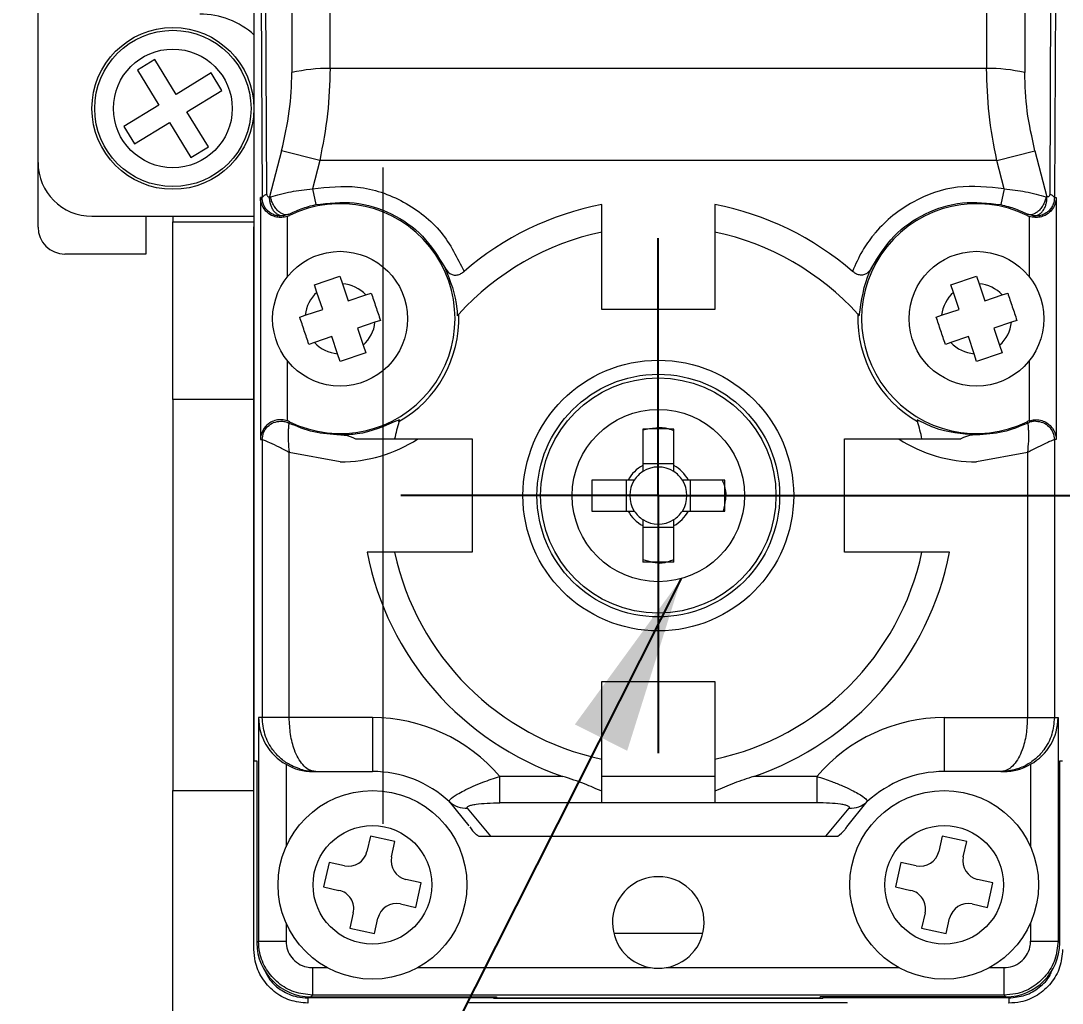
# Model space of a CAD drawing. Header units: inches. Extents: x 0.2 to 16.3, y 0.2 to 11.5.
# Drawn here: x 1.169 to 1.929, y 2.928 to 3.645 of the extents above; entities that cross this region are included whole.
import ezdxf

# ---------------------------------------------------------------- set-up
doc = ezdxf.new("R2010")
doc.units = ezdxf.units.IN
doc.header["$MEASUREMENT"] = 0
doc.linetypes.add('CENTERX2', pattern=[0.7999999999999999, 0.5, -0.1, 0.1, -0.1])
doc.layers.add('CENTER_LINE', color=7, linetype='CENTERX2')
doc.styles.add('SLDTEXTSTYLE0', font='TXT', dxfattribs={"width": 0.7})
doc.dimstyles.new('SLDDIMSTYLE2', dxfattribs={"dimtxt": 0.157480315, "dimasz": 0.13, "dimexe": 0, "dimexo": 0.0625, "dimgap": 0.0393700787, "dimtad": 1, "dimdec": 3, "dimrnd": 1e-09, "dimdsep": 46, "dimtxsty": 'SLDTEXTSTYLE0', "dimsah": 1, "dimcen": 0.09, "dimadec": 0, "dimazin": 2, "dimtfac": 1, "dimtdec": 3, "dimtmove": 0, "dimatfit": 0, "dimfxl": 1, "dimfrac": 2, "dimtolj": 1, "dimtzin": 12, "dimarcsym": 0})
doc.dimstyles.new('SLDDIMSTYLE7', dxfattribs={"dimtxt": 0.18, "dimasz": 0.13, "dimexe": 0, "dimexo": 0.0625, "dimgap": 0, "dimtad": 0, "dimtih": 1, "dimtoh": 1, "dimdec": 0, "dimrnd": 1e-09, "dimzin": 0, "dimdsep": 46, "dimtxsty": 'Standard', "dimsah": 1, "dimcen": 0.09, "dimadec": 0, "dimazin": 0, "dimtfac": 0.13, "dimtdec": 0, "dimtofl": 0, "dimtmove": 0, "dimatfit": 3, "dimfxl": 1, "dimfrac": 2, "dimtolj": 1, "dimtzin": 0, "dimarcsym": 0})

# ---------------------------------------------------------------- blocks, each defined once
blk = doc.blocks.new('_D_31')
at = {"layer": 'CENTER_LINE'}
for p, q in [((2.3380111966, 3.2982897079), (2.3380111966, 3.5482897079)), ((1.6739987905, 3.2982897079), (2.3773812754, 3.2982897079)), ((2.3380111966, 2.6872660859), (2.3380111966, 3.2982897079)), ((1.9673058771, 2.6872660859), (2.3773812754, 2.6872660859)), ((2.3380111966, 2.6872660859), (2.3380111966, 2.4372660859))]:
    blk.add_line(p, q, dxfattribs=at)
for points in [[(2.3380111966, 3.2982897079), (2.3580111966, 3.4282897079), (2.3180111966, 3.4282897079)], [(2.3380111966, 2.6872660859), (2.3180111966, 2.5572660859), (2.3580111966, 2.5572660859)]]:
    blk.add_solid(points, dxfattribs=at)
at = {"layer": 'CENTER_LINE', "insert": (2.1350084076, 2.7513080814), "char_height": 0.157480315, "attachment_point": 1, "rotation": 89.9999999999996, "style": 'SLDTEXTSTYLE0'}
blk.add_mtext('0.611', dxfattribs=at)
blk = doc.blocks.new('SW_CENTERMARKSYMBOL_10')
at = {"layer": 'CENTER_LINE', "color": 0}
for p, q in [((0, 0.0984251969), (0, 0.187992126)), ((0, 0), (0, 0.0984251969)), ((-0.0984251969, 0), (-0.187992126, 0)), ((0, 0), (-0.0984251969, 0)), ((0, 0), (0, -0.0984251969)), ((0, 0), (0.0984251969, 0)), ((0.0984251969, 0), (0.187992126, 0)), ((0, -0.0984251969), (0, -0.187992126))]:
    blk.add_line(p, q, dxfattribs=at)

msp = doc.modelspace()

# ---------------------------------------------------------------- linework, layer by layer
at = {"color": 7, "linetype": 'Continuous', "lineweight": 18}
for p, q in [((1.3396967249, 3.1046783776), (1.3396967249, 3.8408168737)), ((1.3671784469, 3.8402265984), (1.3671919709, 3.6071766636)), ((1.3950308205, 3.6101611652), (1.3950311285, 3.8442363174)), ((1.8742260678, 3.84422449), (1.874226603, 3.6101611652)), ((1.9020782617, 3.8402268238), (1.9020654527, 3.6071766635)), ((1.3439713517, 3.8330248343), (1.3454823878, 3.51589864)), ((1.3489399565, 3.5180601945), (1.3474461152, 3.8351370972)), ((1.9218112359, 3.83513709), (1.9203174671, 3.5180601982)), ((1.9252860656, 3.8330248343), (1.9237750341, 3.5158986609)), ((1.1818728063, 3.5416042753), (1.1818728063, 3.6695570312)), ((1.2671398503, 3.6167751351), (1.2543824848, 3.6089604008)), ((1.2827693188, 3.5912604039), (1.2671398503, 3.6167751351)), ((1.2543824848, 3.6089604008), (1.2700119532, 3.5834456697)), ((1.30828405, 3.6068898724), (1.2827693188, 3.5912604039)), ((1.3160987842, 3.5941325068), (1.30828405, 3.6068898724)), ((1.874226603, 3.6101611652), (1.3950308205, 3.6101611652)), ((1.290584053, 3.5785030383), (1.3160987842, 3.5941325068)), ((1.2700119532, 3.5834456697), (1.2444972221, 3.5678162012)), ((1.3062135215, 3.5529883072), (1.290584053, 3.5785030383)), ((1.2444972221, 3.5678162012), (1.2523119563, 3.5550588356)), ((1.2523119563, 3.5550588356), (1.2778266874, 3.5706883041)), ((1.2778266874, 3.5706883041), (1.2934561559, 3.5451735729)), ((1.2934561559, 3.5451735729), (1.3062135215, 3.5529883072)), ((1.3596795547, 3.5501141969), (1.3509479855, 3.5163780042)), ((1.3875184043, 3.5429089724), (1.3596795547, 3.5501141969)), ((1.8817390193, 3.5429089724), (1.909577869, 3.5501141969)), ((1.909577869, 3.5501141969), (1.9183094381, 3.5163780042)), ((1.3875184043, 3.5429089724), (1.382175437, 3.5222653321)), ((1.8817390193, 3.5429089724), (1.3875184043, 3.5429089724)), ((1.8870819866, 3.5222653321), (1.8817390193, 3.5429089724)), ((1.1818728063, 3.4943601808), (1.1818728063, 3.5416042753)), ((1.382175437, 3.5222653321), (1.3846341634, 3.5107149012)), ((1.8870819866, 3.5222653321), (1.8846232602, 3.5107149012)), ((1.3454823878, 3.51589864), (1.3441695688, 3.5158986381)), ((1.3441695688, 3.5158986381), (1.3441695689, 3.3391274146)), ((1.3509479855, 3.5163780042), (1.3516098959, 3.5164924617)), ((1.9183094381, 3.5163780042), (1.9176475266, 3.516492462)), ((1.9237750341, 3.5158986609), (1.9250878549, 3.5158986538)), ((1.9250878549, 3.5158986538), (1.9250878548, 3.3391274129)), ((1.5932901291, 3.4907506107), (1.5932901291, 3.510842561)), ((1.6759672945, 3.510842561), (1.6759672945, 3.4907506107)), ((1.221242885, 3.5022341965), (1.3396967249, 3.5022341965)), ((1.2606129638, 3.5022341965), (1.2606129638, 3.4746751414)), ((1.2802980031, 3.5022341965), (1.2802980031, 3.4982897079)), ((1.2802980031, 3.3683684481), (1.2802980031, 3.4982897079)), ((1.2802980031, 3.4982897079), (1.3393531212, 3.4982897079)), ((1.3393531212, 3.4982897079), (1.3393531212, 3.4746676607)), ((1.3393531212, 3.4982897079), (1.3396967249, 3.4982897079)), ((1.3649798293, 3.5037722472), (1.3611134812, 3.5025473422)), ((1.3654317939, 3.5028498389), (1.3649798313, 3.5037722478)), ((1.904277589, 3.5037722499), (1.9038256297, 3.5028498389)), ((1.9081439424, 3.5025473422), (1.904277589, 3.5037722499)), ((1.3393531212, 3.3389303461), (1.3393531212, 3.4944421571)), ((1.3393531212, 3.4944421571), (1.3396967249, 3.4944421571)), ((1.5932901291, 3.4341164796), (1.5932901291, 3.4907506107)), ((1.6759672945, 3.4907506107), (1.6759672945, 3.4341164796)), ((1.2606129638, 3.4746751414), (1.2015578456, 3.4746751414)), ((1.3836251457, 3.4522894009), (1.4022886668, 3.4585482949)), ((1.4022886668, 3.4585482949), (1.404166335, 3.4529492386)), ((1.8481920748, 3.4522894009), (1.866855596, 3.4585482949)), ((1.866855596, 3.4585482949), (1.8687332642, 3.4529492386)), ((1.3855028139, 3.4466903446), (1.3836251457, 3.4522894009)), ((1.404166335, 3.4529492386), (1.4083347584, 3.4405193335)), ((1.850069743, 3.4466903446), (1.8481920748, 3.4522894009)), ((1.8687332642, 3.4529492386), (1.8729016875, 3.4405193335)), ((1.3896712373, 3.4342604395), (1.3855028139, 3.4466903446)), ((1.4083347584, 3.4405193335), (1.4211241444, 3.4448083104)), ((1.4211241444, 3.4448083104), (1.4250964122, 3.4461404279)), ((1.8542381664, 3.4342604395), (1.850069743, 3.4466903446)), ((1.8729016875, 3.4405193335), (1.8856910735, 3.4448083104)), ((1.8856910735, 3.4448083104), (1.8896633413, 3.4461404279)), ((1.3729095835, 3.4286393451), (1.3768818513, 3.4299714626)), ((1.3768818513, 3.4299714626), (1.3896712373, 3.4342604395)), ((1.4879331304, 3.4295546458), (1.4889310665, 3.4306614333)), ((1.6759672945, 3.4341164796), (1.5932901291, 3.4341164796)), ((1.780326357, 3.4306614333), (1.7813242931, 3.4295546458)), ((1.8374765126, 3.4286393451), (1.8414487804, 3.4299714626)), ((1.8414487804, 3.4299714626), (1.8542381664, 3.4342604395)), ((1.4278086432, 3.4248756698), (1.4150192572, 3.4205866929)), ((1.4150192572, 3.4205866929), (1.4191876806, 3.4081567878)), ((1.4317809109, 3.4262077873), (1.4278086432, 3.4248756698)), ((1.8923755723, 3.4248756698), (1.8795861863, 3.4205866929)), ((1.8795861863, 3.4205866929), (1.8837546097, 3.4081567878)), ((1.8963478401, 3.4262077873), (1.8923755723, 3.4248756698)), ((1.396355736, 3.4143277989), (1.38356635, 3.410038822)), ((1.4005241594, 3.4018978938), (1.396355736, 3.4143277989)), ((1.8609226652, 3.4143277989), (1.8481332792, 3.410038822)), ((1.8650910886, 3.4018978938), (1.8609226652, 3.4143277989)), ((1.38356635, 3.410038822), (1.3795940823, 3.4087067045)), ((1.4191876806, 3.4081567878), (1.4210653487, 3.4025577315)), ((1.8481332792, 3.410038822), (1.8441610114, 3.4087067045)), ((1.8837546097, 3.4081567878), (1.8856322779, 3.4025577315)), ((1.4024018276, 3.3962988375), (1.4005241594, 3.4018978938)), ((1.4210653487, 3.4025577315), (1.4024018276, 3.3962988375)), ((1.8669687567, 3.3962988375), (1.8650910886, 3.4018978938)), ((1.8856322779, 3.4025577315), (1.8669687567, 3.3962988375)), ((1.3393531212, 3.3683684481), (1.2802980031, 3.3683684481)), ((1.2802980031, 3.3683684481), (1.2802980031, 3.0829353772)), ((1.3649755985, 3.3512451567), (1.3654317939, 3.3521762077)), ((1.4453279949, 3.3522833749), (1.4457421748, 3.3537149156)), ((1.8235152487, 3.353714916), (1.8239294287, 3.3522833749)), ((1.9038256297, 3.3521762077), (1.904281825, 3.3512451567)), ((1.6346287118, 3.3469453715), (1.6233688693, 3.3468215518)), ((1.6233688693, 3.3468215518), (1.6233688693, 3.3202528518)), ((1.6458885543, 3.3468215518), (1.6346287118, 3.3469453715)), ((1.6458885543, 3.3202528518), (1.6458885543, 3.3468215518)), ((1.3393531212, 3.1263319209), (1.3393531212, 3.3389303461)), ((1.3441695689, 3.3391274146), (1.3455440257, 3.3391274152)), ((1.3455440257, 3.3391274152), (1.3455439835, 3.1361744406)), ((1.4029532729, 3.3425840898), (1.4023452472, 3.3425819727)), ((1.4137159677, 3.3396282913), (1.4421678091, 3.3396282906)), ((1.4421678091, 3.3396282906), (1.4988019401, 3.3396282906)), ((1.4988019401, 3.3396282906), (1.4988019401, 3.2569511253)), ((1.7704554834, 3.3396282906), (1.8270896145, 3.3396282906)), ((1.7704554834, 3.2569511253), (1.7704554834, 3.3396282906)), ((1.8270896145, 3.3396282906), (1.855541454, 3.3396282906)), ((1.8669121764, 3.3425819483), (1.8663005821, 3.3425840538)), ((1.9237133977, 3.3391274144), (1.9237134401, 3.1361744406)), ((1.9250878548, 3.3391274129), (1.9237133977, 3.3391274144)), ((1.3652260247, 3.1361744406), (1.3652280443, 3.329706041)), ((1.4023452472, 3.3228999623), (1.3652280443, 3.329706041)), ((1.9040146705, 3.3297004604), (1.8669121764, 3.3228999623)), ((1.9040146705, 3.3297004604), (1.9040313989, 3.1361744432)), ((1.6233688693, 3.321597355), (1.6458885543, 3.321597355)), ((1.6126655679, 3.3095495505), (1.586096868, 3.3095495505)), ((1.586096868, 3.3095495505), (1.586096868, 3.2870298654)), ((1.6113210647, 3.2870298654), (1.6113210647, 3.3095495505)), ((1.6831605556, 3.3095495505), (1.6565918557, 3.3095495505)), ((1.6579363588, 3.3095495505), (1.6579363588, 3.2870298654)), ((1.6831605556, 3.2870298654), (1.6831605556, 3.3095495505)), ((1.586096868, 3.2870298654), (1.6126655679, 3.2870298654)), ((1.6565918557, 3.2870298654), (1.6831605556, 3.2870298654)), ((1.6233688693, 3.2763265641), (1.6233688693, 3.2497578641)), ((1.6458885543, 3.2497578641), (1.6458885543, 3.2763265641)), ((1.6458885543, 3.2749820609), (1.6233688693, 3.2749820609)), ((1.442167809, 3.2569511253), (1.4220758587, 3.2569511253)), ((1.4988019401, 3.2569511253), (1.442167809, 3.2569511253)), ((1.8270896145, 3.2569511253), (1.7704554834, 3.2569511253)), ((1.8471815649, 3.2569511253), (1.8270896145, 3.2569511253)), ((1.6346287118, 3.2496340444), (1.6233688693, 3.2497578641)), ((1.6458885543, 3.2497578641), (1.6346287118, 3.2496340444)), ((1.5932901291, 3.1058288052), (1.5932901291, 3.1624629363)), ((1.5932901291, 3.1624629363), (1.6759672945, 3.1624629363)), ((1.6759672945, 3.1624629363), (1.6759672945, 3.1058288052)), ((1.3455439835, 3.1361744406), (1.3428579307, 3.1361744406)), ((1.3428579307, 3.1361744406), (1.3428579307, 2.9729444984)), ((1.4259672943, 3.1361744403), (1.3652260247, 3.1361744406)), ((1.4259672943, 3.1361744403), (1.4259672943, 3.0968043618)), ((1.8432901292, 3.1361744419), (1.9040313989, 3.1361744405)), ((1.8432901292, 3.1361744419), (1.8432901293, 3.0968043618)), ((1.9040313989, 3.1361744432), (1.9237134401, 3.1361744432)), ((1.9237134401, 3.1361744406), (1.9263994929, 3.1361744406)), ((1.9263994929, 3.1361744406), (1.9263994929, 2.972944493)), ((1.3393531212, 3.1263319209), (1.3394974273, 3.1263319209)), ((1.3394974273, 2.9668801479), (1.3394974273, 3.1263319209)), ((1.3396967249, 3.1046783776), (1.3416209053, 3.1046783776)), ((1.3416209053, 3.1046783776), (1.3416209053, 2.971707478)), ((1.3628865214, 3.1020806834), (1.3628865214, 3.0417451493)), ((1.5932901291, 3.0824357816), (1.5932901291, 3.1058288052)), ((1.6759672945, 3.1058288052), (1.6759672945, 3.0824357816)), ((1.9063709022, 3.1020806834), (1.9063709022, 3.0417451493)), ((1.9276365183, 3.1046783776), (1.9296981402, 3.1046783776)), ((1.9276365183, 2.9717074831), (1.9276365183, 3.1046783776)), ((1.3825775579, 3.0968043618), (1.3845704598, 3.0968043618)), ((1.3845704598, 3.0968043618), (1.4259672943, 3.0968043618)), ((1.8846869645, 3.0968043618), (1.8432901292, 3.0968043618)), ((1.8846869645, 3.0968043618), (1.8866798657, 3.0968043618)), ((1.5649920674, 3.0932571946), (1.5188864688, 3.0932571946)), ((1.5188864701, 3.0739544253), (1.5188864688, 3.0932571946)), ((1.6759672945, 3.0932571946), (1.5932901291, 3.0932571946)), ((1.7503709539, 3.0932571947), (1.7042653564, 3.0932571947)), ((1.750370954, 3.0932571947), (1.7503709538, 3.0739544254)), ((1.2802980031, 2.7266361646), (1.2802980031, 3.0829353772)), ((1.2802980031, 3.0829353772), (1.3394974273, 3.0829353772)), ((1.5932901291, 3.0739544254), (1.5932901291, 3.0824357816)), ((1.6759672945, 3.0824357816), (1.6759672945, 3.0739544254)), ((1.4820657855, 3.0748599963), (1.4963482223, 3.0572337787)), ((1.5932901291, 3.0739544254), (1.5188864701, 3.0739544254)), ((1.6759672945, 3.0739544254), (1.5932901291, 3.0739544254)), ((1.7503709539, 3.0739544254), (1.6759672945, 3.0739544254)), ((1.772247058, 3.0564166244), (1.787191637, 3.0748599954)), ((1.5124660742, 3.0495602826), (1.4954225691, 3.0700174175)), ((1.7567891505, 3.0495602893), (1.7738348545, 3.0700174175)), ((1.4244658855, 3.0496587438), (1.421977029, 3.0384487707)), ((1.4424018424, 3.0456765734), (1.4244658855, 3.0496587438)), ((1.5124660742, 3.0495602674), (1.7567891505, 3.0495602674)), ((1.8417887201, 3.0496587438), (1.8392998636, 3.0384487707)), ((1.859724677, 3.0456765734), (1.8417887201, 3.0496587438)), ((1.4399129859, 3.0344666004), (1.4424018424, 3.0456765734)), ((1.8572358205, 3.0344666004), (1.859724677, 3.0456765734)), ((1.3943284605, 3.0304722873), (1.3903462901, 3.0125363305)), ((1.4055384335, 3.0279834309), (1.3943284605, 3.0304722873)), ((1.8116512951, 3.0304722873), (1.8076691247, 3.0125363305)), ((1.8228612682, 3.0279834309), (1.8116512951, 3.0304722873)), ((1.4615882988, 3.0155391484), (1.4503783258, 3.0180280049)), ((1.8789111335, 3.0155391484), (1.8677011604, 3.0180280049)), ((1.3903462901, 3.0125363305), (1.4015562632, 3.010047474)), ((1.4576061284, 2.9976031915), (1.4615882988, 3.0155391484)), ((1.8076691247, 3.0125363305), (1.8188790978, 3.010047474)), ((1.8749289631, 2.9976031915), (1.8789111335, 3.0155391484)), ((1.4463961554, 3.000092048), (1.4576061284, 2.9976031915)), ((1.86371899, 3.000092048), (1.8749289631, 2.9976031915)), ((1.412021603, 2.9936088785), (1.4095327465, 2.9823989054)), ((1.4274687034, 2.9784167351), (1.4299575599, 2.9896267081)), ((1.8293444377, 2.9936088785), (1.8268555812, 2.9823989054)), ((1.8447915381, 2.9784167351), (1.8472803946, 2.9896267081)), ((1.3628865214, 2.9863303296), (1.3628865213, 2.9729444983)), ((1.4095327465, 2.9823989054), (1.4274687034, 2.9784167351)), ((1.8268555812, 2.9823989054), (1.8447915381, 2.9784167351)), ((1.9063709022, 2.9863303296), (1.9063709023, 2.9729444941)), ((1.3428579307, 2.9729444984), (1.3416209053, 2.971707478)), ((1.3428579307, 2.9729444984), (1.3628865213, 2.9729444983)), ((1.6671319476, 2.9786046686), (1.6021254759, 2.9786046686)), ((1.9063709023, 2.9729444941), (1.9263994929, 2.972944493)), ((1.9263994929, 2.972944493), (1.9276365183, 2.9717074831)), ((1.3822219991, 2.9536090166), (1.3928726733, 2.9536090166)), ((1.3822219991, 2.9536090166), (1.3822220003, 2.9335804261)), ((1.4590619156, 2.9536090166), (1.6288344614, 2.9536090167)), ((1.6404229625, 2.9536090167), (1.8101955077, 2.9536090167)), ((1.8763847505, 2.9536090167), (1.8870354142, 2.9536090167)), ((1.8870354116, 2.933580426), (1.8870354142, 2.9536090167)), ((1.5145499716, 2.9315054908), (1.3787205597, 2.9315054908)), ((1.3822220003, 2.9335804261), (1.3809849877, 2.9323434006)), ((1.3809849877, 2.9323434006), (1.5165184756, 2.9323434006)), ((1.8870354116, 2.933580426), (1.3822220003, 2.9335804261)), ((1.4968334362, 2.9281383495), (1.7724239874, 2.9281383495)), ((1.4968334362, 2.9276573293), (1.4968334362, 2.9281383495)), ((1.5145499716, 2.9323434006), (1.5145499716, 2.9315054908)), ((1.5145499716, 2.9310244706), (1.5145499716, 2.9315054908)), ((1.7547074519, 2.9310244706), (1.5145499716, 2.9310244706)), ((1.5165184756, 2.9323434006), (1.5165184756, 2.9314500311)), ((1.5165184756, 2.9314500311), (1.752738948, 2.9314500311)), ((1.888272437, 2.9323434006), (1.752738948, 2.9323434006)), ((1.752738948, 2.9314500311), (1.752738948, 2.9323434006)), ((1.7547074519, 2.9323434006), (1.7547074519, 2.9315054908)), ((1.8905368638, 2.9315054908), (1.7547074519, 2.9315054908)), ((1.7547074519, 2.9310244706), (1.7547074519, 2.9315054908)), ((1.7724239874, 2.9276573293), (1.7724239874, 2.9281383495)), ((1.8870354116, 2.933580426), (1.888272437, 2.9323434006))]:
    msp.add_line(p, q, dxfattribs=at)
at = {"color": 8, "linetype": 'Continuous', "lineweight": 18}
for p, q in [((1.3611134812, 3.5025473422), (1.358192909, 3.5024069436)), ((1.3638516102, 3.5021880429), (1.3638516102, 3.4580849385)), ((1.9054058134, 3.5021880429), (1.9054058134, 3.4580849385)), ((1.9117341863, 3.5025639384), (1.9081439424, 3.5025473422)), ((1.3638516102, 3.3967621939), (1.3638516102, 3.3528380036)), ((1.9054058134, 3.3967621939), (1.9054058134, 3.3528380036))]:
    msp.add_line(p, q, dxfattribs=at)
at = {"color": 7, "linetype": 'Continuous', "lineweight": 18}
for centre, radius in [((1.2802980031, 3.580974354), 0.0590551181105464), ((1.2802980031, 3.580974354), 0.0570556077266687), ((1.2802980031, 3.580974354), 0.0433285154301351), ((1.4023452472, 3.4274235662), 0.049212598425197), ((1.8669121764, 3.4274235662), 0.049212598425197), ((1.6346287118, 3.2982897079), 0.0988188976377948), ((1.6346287118, 3.2982897079), 0.0885826771654137), ((1.6346287118, 3.2982897079), 0.0858891636663273), ((1.6346287118, 3.2982897079), 0.0628995608113432), ((1.4259672945, 3.0140377394), 0.0688976377952756), ((1.8432901291, 3.0140377394), 0.0688976377952757), ((1.4259672945, 3.0140377394), 0.0433070866141737), ((1.8432901291, 3.0140377394), 0.0433070866141735)]:
    msp.add_circle(centre, radius, dxfattribs=at)
for centre, radius, start, end in [((1.2999830425, 3.5908168737), 0.0590551181102361, 47.7408490939, 90), ((1.3934435666, 3.4936368298), 0.1165351454948319, 89.2195851208, 103.0186160784), ((1.8758138569, 3.4936368296), 0.1165351456144814, 76.9813838681, 90.7804148654), ((1.221242885, 3.5416042753), 0.0393700787401579, 180, 270), ((1.3491494554, 3.5138789781), 0.0041864566623552, 92.8683971297, 151.1559323189), ((1.9201079323, 3.513878908), 0.0041865370257107, 28.8450943057, 87.1311666604), ((1.4023452472, 3.4275130233), 0.0838942120851759, 243.8961188627, 116.1038811373), ((1.6346287118, 3.2982897079), 0.2165354330704472, 101.0058424508, 130.8906139244), ((1.6346287118, 3.2982897079), 0.2165354330682112, 49.1093860756, 78.9941575492), ((1.8669121764, 3.4275130233), 0.0838942120852219, 63.8961188627, 296.1038811373), ((1.3590381606, 3.5158986308), 0.0145309847652447, 289.3449172325, 296.1038811373), ((1.910219263, 3.5158986308), 0.0145309847652778, 243.8961188627, 250.6550827676), ((1.2015578456, 3.4943601808), 0.0196850393700787, 180, 270), ((1.6346287118, 3.2982897079), 0.1968503937007875, 102.1223522448, 137.7436868379), ((1.6346287118, 3.2982897079), 0.1968503937007873, 42.2563131621, 77.8776477552), ((1.4023452472, 3.4274235662), 0.0255905511811029, 42.792270236, 85.9192394492), ((1.8669121764, 3.4274235662), 0.0255905511811029, 42.792270236, 85.9192394492), ((1.4023452472, 3.4274235662), 0.0255905511811036, 131.1589693453, 174.2859385585), ((1.8669121764, 3.4274235662), 0.0255905511811036, 131.1589693453, 174.2859385585), ((1.4023452472, 3.4275130233), 0.0866430412077713, 299.7416528935, 2.0824560713), ((1.8669121764, 3.4275130233), 0.086643041207812, 177.9175439287, 240.2583471065), ((1.4023452472, 3.4274235662), 0.0255905511811035, 311.1589693453, 354.2859385585), ((1.8669121764, 3.4274235662), 0.0255905511811037, 311.1589693453, 354.2859385585), ((1.4023452472, 3.4274235662), 0.0255905511811026, 222.792270236, 265.9192394492), ((1.8669121764, 3.4274235662), 0.0255905511811026, 222.792270236, 265.9192394492), ((1.3590381606, 3.3391274157), 0.0145309847652471, 63.8961188627, 70.6550827675), ((1.6346287118, 3.2982897079), 0.1968503937007876, 164.0804221269, 167.877647754), ((1.6346287118, 3.2982897079), 0.1968503937007874, 12.1223522448, 15.9195778731), ((1.910219263, 3.3391274157), 0.0145309847652332, 109.3449172325, 116.1038811374), ((1.4023452472, 3.4275130233), 0.1046130609593714, 270, 302.8500257609), ((1.8669121764, 3.4275130233), 0.1046130609596609, 237.1499742387, 270), ((1.6346287118, 3.2982897079), 0.0246812427222197, 117.1428481508, 152.8571518464), ((1.6346287118, 3.2982897079), 0.0208623593322529, 122.6646124985, 147.3353875015), ((1.6346287118, 3.2982897079), 0.0208623593322529, 57.3353875015, 122.6646124985), ((1.6346287118, 3.2982897079), 0.0246812427222024, 27.1428481536, 62.8571518492), ((1.6346287118, 3.2982897079), 0.0208623593322126, 32.6646124985, 57.3353875015), ((1.6346287118, 3.2982897079), 0.0208623593322527, 147.3353875015, 212.6646124985), ((1.6346287118, 3.2982897079), 0.0208623593322494, 327.3353875015, 32.6646124985), ((1.6346287118, 3.2982897079), 0.0246812427222151, 207.1428481537, 242.8571518492), ((1.6346287118, 3.2982897079), 0.0208623593322525, 212.6646124985, 237.3353875015), ((1.6346287118, 3.2982897079), 0.0246812427222297, 297.1428481508, 332.8571518463), ((1.6346287118, 3.2982897079), 0.0208623593322494, 302.6646124985, 327.3353875015), ((1.6346287118, 3.2982897079), 0.0208623593322525, 237.3353875015, 302.6646124985), ((1.6346287118, 3.2982897079), 0.2165354330739231, 191.0058424505, 251.2406078803), ((1.6346287118, 3.2982897079), 0.1968503937007882, 192.1223522448, 257.8776477552), ((1.6346287118, 3.2982897079), 0.1968503937007883, 282.1223522448, 347.8776477552), ((1.6346287118, 3.2982897079), 0.2165354330699391, 288.7593921932, 348.9941575492), ((1.4259672945, 3.0141271965), 0.1220472438579101, 40.4177260668, 90.0000000563), ((1.8432901291, 3.0141271965), 0.122047245397706, 89.9999999543, 139.5822741458), ((1.4259672945, 3.0141271965), 0.0826771653543314, 47.2715421138, 90.0000001125), ((1.8432901291, 3.0141271965), 0.082677165354331, 90, 132.7284588216), ((1.4945624372, 3.0884866105), 0.018489210838924, 227.4767866752, 272.6664049596), ((1.7746949864, 3.0884866105), 0.0184892108473152, 267.3335951598, 312.5232091584), ((1.4085250613, 3.0414353985), 0.0137795275590552, 257.4821449952, 347.4821449952), ((1.4533649536, 3.0314799726), 0.0137795275590553, 167.4821449952, 257.4821449952), ((1.825847896, 3.0414353985), 0.0137795275590557, 257.4821449952, 347.4821449952), ((1.8706877882, 3.0314799726), 0.0137795275590553, 167.4821449952, 257.4821449952), ((1.6346287118, 2.9865681414), 0.0334645669291337, 279.9707758116, 260.0292247651), ((1.3985696354, 2.9965955063), 0.0137795275590553, 347.4821449952, 77.4821449952), ((1.81589247, 2.9965955063), 0.0137795275590553, 347.4821449952, 77.4821449952), ((1.4434095276, 2.9866400803), 0.0137795275590551, 77.4821449952, 167.4821449952), ((1.8607323622, 2.9866400803), 0.013779527559055, 77.4821449952, 167.4821449952), ((1.6346287118, 2.9865681414), 0.0334645669291337, 260.0292247651, 279.9707758116)]:
    msp.add_arc(centre, radius, start, end, dxfattribs=at)
for centre, major_axis, ratio, start_param, end_param in [((1.3829212139, 3.1361744406), (0.04006328318787888, 0), 0.9826972631, 3.141592653588823, 4.188702269311861), ((1.8863362097, 3.1361744406), (0.04006328318787888, 0), 0.9826972631, 5.236075691457471, 6.283185307071607), ((1.3825775579, 3.1361744406), (-0.03937607590724057, 0), 0.9998476952, 1.047109615722062, 1.570796326679566), ((1.8866798657, 3.1361744406), (-0.03937607590724057, 0), 0.9998476952, 1.570796326794767, 2.094483037867661), ((1.3809969812, 2.9717194765), (0.02784733028226705, 0.02784733028226683), 0.9996954599, 2.356346911955969, 3.926838523739697), ((1.8882604424, 2.9717194765), (0.02784733028226705, -0.02784733028226727), 0.9996954599, 5.497939468163443, 7.068431177329097)]:
    msp.add_ellipse(centre, major_axis=major_axis, ratio=ratio, start_param=start_param, end_param=end_param, dxfattribs=at)
for points, knots in [([(1.359679554658256, 3.550114196901622), (1.361869258090406, 3.559708779601991), (1.366212578602412, 3.578739826105731), (1.36686732012483, 3.597750367249581), (1.36719197093558, 3.607176663557103)], [0, 0, 0, 0, 0.5041542354742538, 1, 1, 1, 1]), ([(1.395030820539599, 3.610161165245682), (1.394706756268423, 3.599096260052477), (1.394052842375672, 3.576768913685144), (1.389709359633758, 3.554261994414177), (1.387518404288379, 3.542908972423575)], [0, 0, 0, 0, 0.4955763668088102, 1, 1, 1, 1]), ([(1.881739019281136, 3.542908972423575), (1.879548074736059, 3.554261833863133), (1.875204553202807, 3.576768746800546), (1.874550661082731, 3.599096100378306), (1.874226603029916, 3.610161165245695)], [0, 0, 0, 0, 0.5044166417281496, 0.9999999999999999, 0.9999999999999999, 0.9999999999999999, 0.9999999999999999]), ([(1.909577868954876, 3.550114196912906), (1.907386822642539, 3.559708766960064), (1.903040828843817, 3.578739830653952), (1.902388772704354, 3.597750354508668), (1.902065452698897, 3.607176663540131)], [0, 0, 0, 0, 0.5041531152165747, 1, 1, 1, 1]), ([(1.351609895937527, 3.516492461666481), (1.356400546389293, 3.51784829430283), (1.365442787844428, 3.520407396911977), (1.376824054643672, 3.521671133217061), (1.382175437016139, 3.522265332114755)], [0, 0, 0, 0, 0.5298078441651961, 0.9999999999999999, 0.9999999999999999, 0.9999999999999999, 0.9999999999999999]), ([(1.382175437016139, 3.522265332114755), (1.393239489727589, 3.523487898743915), (1.416099812810734, 3.526013941312777), (1.449609489735872, 3.514309997180465), (1.477622768158461, 3.492512359971167), (1.487904659246676, 3.471939125461692), (1.492880939965034, 3.461981989237882)], [0, 0, 0, 0, 0.2419924834653206, 0.4999999999986071, 0.7580075165318977, 1, 1, 1, 1]), ([(1.887081986553353, 3.522265332114641), (1.87564816435119, 3.523489650792978), (1.852780519946863, 3.525938288149653), (1.819244268834993, 3.514133055735713), (1.800762626128111, 3.49928541769604), (1.792644393329365, 3.489717940413438), (1.789111831098749, 3.485463384083638), (1.782701742429651, 3.476476883984783), (1.778591784146302, 3.467058548012838), (1.776376483603056, 3.461981989236157)], [0, 0, 0, 0, 0.2497627743656476, 0.4995255487313451, 0.7572840062838085, 0.7593033685496153, 0.7749688484691625, 0.8787064009254537, 1, 1, 1, 1]), ([(1.887081986553353, 3.522265332114642), (1.892441944254997, 3.521669237129547), (1.903823219889325, 3.520403495549624), (1.91286430015067, 3.517845684217483), (1.917647526605907, 3.51649246198322)], [0, 0, 0, 0, 0.4709452502386989, 1, 1, 1, 1]), ([(1.36385161015164, 3.50218804288085), (1.362510858124162, 3.50183908513825), (1.359830860921561, 3.50114156184175), (1.355781736779642, 3.50154435360416), (1.351595623195772, 3.503043127772864), (1.347356822049267, 3.506363348837865), (1.344787891562247, 3.510971002765937), (1.344202917463852, 3.514426464858148), (1.344170440982321, 3.515860136520319), (1.344169568818022, 3.515898638143085)], [0, 0, 0, 0, 0.1177633742384794, 0.2353943958762285, 0.3574370769549817, 0.5477833682751386, 0.8125842097345276, 0.9949669005480865, 1, 1, 1, 1]), ([(1.358192909043904, 3.502406943552597), (1.357220967047207, 3.502527192757584), (1.35527590444133, 3.50276783698615), (1.352542491015084, 3.503914644157709), (1.350118511048514, 3.505572146651107), (1.348111541108903, 3.507715988599499), (1.34662445922277, 3.510228258262753), (1.345664342732146, 3.512997668562478), (1.345542974000584, 3.514932692652677), (1.345482387776641, 3.515898639988158)], [0, 0, 0, 0, 0.1439192102635782, 0.2880129422355304, 0.4322837290416882, 0.5750611312018674, 0.7172191299125678, 0.858838228748968, 1, 1, 1, 1]), ([(1.348939956467362, 3.518060194514256), (1.348951205835385, 3.517929197985188), (1.348973961953945, 3.517664207761708), (1.349152815555552, 3.517172640018499), (1.349556191090083, 3.516694765468226), (1.350193435999163, 3.516330464117044), (1.350694934487604, 3.516362060854364), (1.350947985467334, 3.516378004243066)], [0, 0, 0, 0, 0.1057870518465503, 0.213994482982019, 0.4591085415768528, 0.7270717327442527, 1, 1, 1, 1]), ([(1.361113481193599, 3.502547342223753), (1.36053525355088, 3.502518850658731), (1.359329994772783, 3.502459462787403), (1.357432772361795, 3.50309272971974), (1.355535367540884, 3.504338996618925), (1.353805086351739, 3.506226056335942), (1.352406676781283, 3.508595735848462), (1.351458009507234, 3.511221691443661), (1.350944905354634, 3.513867793560244), (1.350946986856169, 3.515564163897493), (1.350947985464723, 3.516378004243764)], [0, 0, 0, 0, 0.113182573952447, 0.2359179684702979, 0.3659642515865957, 0.4999999999668062, 0.6340357483521141, 0.7640820314828095, 0.8868174260220472, 1, 1, 1, 1]), ([(1.364979829330344, 3.503772247260806), (1.364463125610248, 3.50359791455417), (1.363376200739371, 3.50323119268382), (1.361385012272788, 3.503466735608613), (1.359163800376369, 3.504415432856609), (1.356899805825482, 3.506155359267436), (1.354853606044799, 3.508516170249729), (1.353244975699978, 3.511211201482667), (1.352126382219249, 3.51393431875735), (1.351776311718649, 3.515668204492603), (1.351609894758055, 3.51649246130254)], [0, 0, 0, 0, 0.1106258725648377, 0.2327097862409266, 0.3638360334278365, 0.4999999746326826, 0.6361639199135615, 0.7672901784485878, 0.8893741085393729, 1, 1, 1, 1]), ([(1.384634163374802, 3.510714901198739), (1.394023274128669, 3.511787996674518), (1.412801499639718, 3.513934188083623), (1.440198499435577, 3.505247399822148), (1.463931464862474, 3.489036202579441), (1.473821536309395, 3.472929837691146), (1.478766573106649, 3.464876653498284)], [0, 0, 0, 0, 0.2499998396135954, 0.4999997858217191, 0.7499998386243751, 1, 1, 1, 1]), ([(1.790490542081997, 3.464876045436833), (1.795435553381117, 3.472929320369353), (1.805325570140627, 3.48903586072564), (1.829058612036769, 3.505247272973325), (1.856455754722696, 3.513934193762169), (1.875234093143468, 3.511787998570947), (1.884623260199579, 3.51071490122155)], [0, 0, 0, 0, 0.2500003074282943, 0.5000003196733709, 0.7500002171973088, 1, 1, 1, 1]), ([(1.917647526605912, 3.51649246198329), (1.917481109024272, 3.51566820557957), (1.917131037218476, 3.513934320704867), (1.916012441981223, 3.511211204721558), (1.914403810136118, 3.508516174652991), (1.912357609298346, 3.506155364490267), (1.91009361421197, 3.504415438406514), (1.907872402290124, 3.503466740982972), (1.905881214178024, 3.503231197529964), (1.904794289825576, 3.503597918852842), (1.904277586344386, 3.503772251301767)], [0, 0, 0, 0, 0.1106258884660929, 0.2327098144413923, 0.3638360686082538, 0.5000000105731373, 0.6361639508391431, 0.7672902002761376, 0.889374119409775, 0.9999999999999999, 0.9999999999999999, 0.9999999999999999, 0.9999999999999999]), ([(1.925087854913101, 3.515898653838652), (1.92508698270527, 3.515860146960887), (1.925054507704909, 3.514426416574899), (1.92446953135587, 3.510971038085578), (1.921900601662724, 3.506363341113895), (1.917661800353869, 3.50304312885079), (1.913475686793983, 3.50154435338113), (1.909426562646944, 3.501141561896665), (1.906746565445011, 3.501839085156539), (1.905405813417872, 3.502188042880815)], [0, 0, 0, 0, 0.0050335910127809, 0.1874161917202666, 0.4522169023562388, 0.6425630996364563, 0.7646057204204036, 0.8822366839429547, 1, 1, 1, 1]), ([(1.908143942385298, 3.502547342222238), (1.90874797538059, 3.502519859101019), (1.910000538390406, 3.502462868272203), (1.911957382893098, 3.503153223842376), (1.913879737044091, 3.504474274414012), (1.915594708028559, 3.506423832675422), (1.916947731704531, 3.508812545643246), (1.917843704282292, 3.511402469292114), (1.918316822075095, 3.513967150808039), (1.918311824057944, 3.515598995124185), (1.918309438106722, 3.516378004243632)], [0, 0, 0, 0, 0.1181459221353084, 0.2449952452608936, 0.3777503831214073, 0.5126742152079447, 0.6456533560259164, 0.7729126099629746, 0.8915931219663445, 1, 1, 1, 1]), ([(1.923775034119247, 3.515898660929678), (1.923600317354698, 3.514234546425739), (1.923327103236231, 3.511632279960948), (1.921634940887413, 3.508430247967957), (1.919874972527325, 3.506272303945234), (1.917575288040967, 3.504399326202648), (1.915098296361086, 3.503229422558775), (1.913027994165209, 3.502534182229551), (1.911983477278858, 3.502558204986774), (1.911734186319625, 3.502563938408866)], [0, 0, 0, 0, 0.2507413749233109, 0.3920979414301081, 0.5437937281671729, 0.673084973017414, 0.8408487291679113, 0.9620159582986347, 1, 1, 1, 1]), ([(1.920317467119553, 3.518060198167353), (1.92030769803956, 3.517926537748907), (1.920288003147355, 3.517657072503944), (1.920108634710152, 3.517158409996239), (1.919692267380567, 3.516689923243336), (1.919054232887947, 3.516335953167252), (1.918556814266903, 3.516364037397908), (1.918309438105585, 3.516378004243698)], [0, 0, 0, 0, 0.107272362505501, 0.2162657709463612, 0.463262147164476, 0.7330696036465315, 1, 1, 1, 1]), ([(1.364979831190402, 3.503772248120438), (1.36784107340998, 3.505117931535906), (1.372125653241687, 3.507133031125284), (1.379162940749419, 3.509431963764007), (1.382833662540398, 3.510292704903701), (1.384634163374804, 3.510714901198729)], [0, 0, 0, 0, 0.5059796135900125, 0.7576814129224088, 1, 1, 1, 1]), ([(1.884623260199592, 3.51071490122161), (1.88642424437716, 3.510292580953188), (1.890095985454974, 3.509431579120482), (1.897133086947518, 3.507132474651862), (1.901417192655609, 3.505117560573246), (1.904277589034004, 3.503772249946953)], [0, 0, 0, 0, 0.2423835281099162, 0.4941573434300653, 1, 1, 1, 1]), ([(1.478766573106649, 3.464876653498284), (1.482691689721382, 3.455237760032533), (1.487165285988364, 3.44425196723739), (1.48784927127001, 3.431159795109846), (1.487933130426498, 3.429554645787653)], [0, 0, 0, 0, 0.8773962558270657, 1, 1, 1, 1]), ([(1.478766573106649, 3.464876653498284), (1.479821820725161, 3.463238306039375), (1.481343209068215, 3.460876241740785), (1.484800351303786, 3.459306696742964), (1.487662021588091, 3.459191722072616), (1.490561305583012, 3.46019559420356), (1.492136697963286, 3.46140883416372), (1.492880939965034, 3.461981989237882)], [0, 0, 0, 0, 0.381571752700862, 0.5501256827447004, 0.7202619147832686, 0.8678469979203242, 1, 1, 1, 1]), ([(1.790489589225323, 3.464874187794512), (1.78943432171359, 3.463236458645082), (1.787912836176272, 3.460875179455496), (1.784455913341778, 3.459306432632058), (1.781594350317072, 3.459191921367026), (1.778695556306401, 3.460195965522689), (1.777120497690679, 3.461408990036204), (1.776376483603056, 3.461981989236157)], [0, 0, 0, 0, 0.3815474904716615, 0.5501154750789584, 0.7202658100832543, 0.8678613125819732, 1, 1, 1, 1]), ([(1.781324293143115, 3.429554645786888), (1.782938723610764, 3.440745030964273), (1.784755439347306, 3.453337551520035), (1.789915084141003, 3.463718320638816), (1.790489593467636, 3.464874184833894)], [0, 0, 0, 0, 0.888653318279848, 1, 1, 1, 1]), ([(1.363851610151646, 3.352838003640332), (1.362539661284914, 3.353190666172587), (1.360935592587178, 3.353621852892741), (1.357780547712102, 3.353713963853171), (1.354510077822512, 3.353197553329859), (1.350157271122946, 3.351095503741641), (1.346120344082929, 3.347069903747868), (1.344444267246222, 3.342680308931655), (1.344185122466679, 3.339814835145242), (1.344170439970173, 3.339165915090404), (1.344169568855909, 3.339127414586359)], [0, 0, 0, 0, 0.1154404615619554, 0.1411445488001261, 0.2772158023621304, 0.4124112010386399, 0.6246760982991578, 0.9151520773915787, 0.9949659626586967, 1, 1, 1, 1]), ([(1.345544025716585, 3.339127415652164), (1.345746862731734, 3.34089564753844), (1.34615253681174, 3.344432111744322), (1.349273043380911, 3.348892533251452), (1.353733462204335, 3.352013045900818), (1.357269927659438, 3.35241872449289), (1.359038160603655, 3.35262156381378)], [0, 0, 0, 0, 0.2499999081010781, 0.4999998774681047, 0.7499999081010787, 0.9999999999999999, 0.9999999999999999, 0.9999999999999999, 0.9999999999999999]), ([(1.359038160608984, 3.352621563813784), (1.360067096488368, 3.352561965675906), (1.362124969355264, 3.352442769335964), (1.364025388472267, 3.351644361062742), (1.36497559854244, 3.351245156711166)], [0, 0, 0, 0, 0.4999997307589361, 1, 1, 1, 1]), ([(1.445742174831186, 3.353714915636459), (1.435376907389549, 3.349207316886181), (1.42102502544101, 3.34296603797084), (1.406882940162507, 3.342667111788725), (1.402954602225276, 3.342584077141535)], [0, 0, 0, 0, 0.7222235717102152, 0.9999999999999999, 0.9999999999999999, 0.9999999999999999, 0.9999999999999999]), ([(1.866300582083579, 3.342584053815622), (1.856133556400716, 3.343314943780347), (1.841829999270093, 3.344343201866118), (1.827623663956582, 3.351612627241372), (1.823515248669034, 3.353714915951605)], [0, 0, 0, 0, 0.7108040042079081, 0.9999999999999999, 0.9999999999999999, 0.9999999999999999, 0.9999999999999999]), ([(1.910219225390108, 3.352621563774878), (1.909141228883347, 3.35255610225739), (1.907082803384947, 3.352431104026028), (1.905185507782394, 3.351627780209575), (1.904281825032692, 3.351245156714124)], [0, 0, 0, 0, 0.5236995497770905, 1, 1, 1, 1]), ([(1.905405813417876, 3.35283800364032), (1.906717762553181, 3.35319066752743), (1.908321831751691, 3.353621855950455), (1.911476874858465, 3.353713958146999), (1.914747347018854, 3.353197555245643), (1.91910015249233, 3.35109550299121), (1.923137079831012, 3.347069900396612), (1.924813156530068, 3.342680320794842), (1.925072301110923, 3.339814826804991), (1.925086983657251, 3.339165913936895), (1.925087854796637, 3.339127412879588)], [0, 0, 0, 0, 0.1154404477781991, 0.1411445471170479, 0.277215767505316, 0.4124111473927403, 0.6246760249355033, 0.9151519752402303, 0.9949658285044218, 1, 1, 1, 1]), ([(1.91021926296586, 3.352621563877934), (1.911987495918677, 3.352418724537164), (1.915523961383741, 3.352013045906162), (1.919984380178848, 3.348892533197227), (1.923104886683168, 3.344432111657601), (1.923510560708612, 3.340895647460555), (1.923713397696064, 3.339127415582317)], [0, 0, 0, 0, 0.2500000934344456, 0.500000124579261, 0.7500000934344457, 1, 1, 1, 1]), ([(1.364975598542439, 3.351245156711259), (1.364958097445162, 3.351142375512183), (1.364922757798611, 3.350934831311368), (1.364774774054168, 3.349540434900388), (1.364590679778145, 3.347363870281056), (1.364409506230498, 3.343712532471144), (1.364359747075379, 3.337792612653709), (1.364923419689978, 3.332543051883775), (1.36522804428304, 3.329706041051812)], [0, 0, 0, 0, 0.1230602148288383, 0.2484932474847168, 0.3770591844624401, 0.5096184955988151, 0.7349839918516237, 1, 1, 1, 1]), ([(1.402345247217828, 3.34258197267783), (1.395869216086618, 3.342957113558679), (1.382917155000974, 3.343707395252207), (1.370956116999715, 3.348732569710389), (1.364975598542454, 3.351245156711195)], [0, 0, 0, 0, 0.50000004542813, 1, 1, 1, 1]), ([(1.645888554304443, 3.345559232273005), (1.644605497812229, 3.346068507797435), (1.637493413918047, 3.34889146241945), (1.629730947137551, 3.347329853755073), (1.623368869265073, 3.346049967320767)], [0, 0, 0, 0, 0.180405140223783, 1, 1, 1, 1]), ([(1.904281825032706, 3.351245156713998), (1.89830130772005, 3.348732565787151), (1.886340271149738, 3.343707383116304), (1.873388208653087, 3.34295709328009), (1.866912176351686, 3.34258194830098)], [0, 0, 0, 0, 0.4999999186944119, 1, 1, 1, 1]), ([(1.904281825032693, 3.35124515671412), (1.904298742947167, 3.351142024282659), (1.904332903212107, 3.350933781642114), (1.904479326604299, 3.349537997153496), (1.904661757342527, 3.347360146980834), (1.904840449374588, 3.343707068216037), (1.904887146995942, 3.337786148527483), (1.904320709525504, 3.332536681502961), (1.904014670477873, 3.3297004604325)], [0, 0, 0, 0, 0.1230872892689082, 0.2485350318199188, 0.3771032674083676, 0.5096528078165748, 0.7350715735872381, 1, 1, 1, 1]), ([(1.365228044284742, 3.329706041048835), (1.362751274883427, 3.331028676526476), (1.35771522500443, 3.333718009749662), (1.351100515253825, 3.336765419042686), (1.347394271054823, 3.338415742129014), (1.345823484865452, 3.339037211248802), (1.345637285888571, 3.339097312972521), (1.345544025865328, 3.339127415652164)], [0, 0, 0, 0, 0.2602174995027351, 0.5291038827383314, 0.7652565845581928, 0.8824259040130082, 1, 1, 1, 1]), ([(1.402954602120573, 3.342584076085469), (1.40599231972271, 3.342328919248056), (1.409768218209618, 3.342011757996584), (1.413070397909834, 3.340018056178734), (1.413715967683818, 3.33962829131165)], [0, 0, 0, 0, 0.8045019252158518, 1, 1, 1, 1]), ([(1.866300582083579, 3.342584053815622), (1.863263070872072, 3.342328642136393), (1.859487969916223, 3.342011209604542), (1.856186503632611, 3.340017773675712), (1.855541453950348, 3.339628290609086)], [0, 0, 0, 0, 0.8046172134286962, 1, 1, 1, 1]), ([(1.923713397546193, 3.339127415582317), (1.923617430394704, 3.339095546960459), (1.923424898364022, 3.339031611224259), (1.922187611003305, 3.338525917396691), (1.920307030898566, 3.337724395065206), (1.91700520851854, 3.33622146303225), (1.911506575317609, 3.333665229403287), (1.906588556330128, 3.331062578995005), (1.904014670486539, 3.329700460414591)], [0, 0, 0, 0, 0.1194980911832345, 0.239740471623242, 0.3615359233430723, 0.4856628737371438, 0.7308174182553073, 1, 1, 1, 1]), ([(1.623368869265073, 3.320252851803986), (1.623368869265072, 3.319038663757281), (1.623368869265071, 3.317596975742259), (1.623368869265073, 3.31609031822305), (1.623368869265074, 3.315852565994889)], [0, 0, 0, 0, 0.8421988905049914, 1, 1, 1, 1]), ([(1.645888554304422, 3.315852565994853), (1.645888554304432, 3.316914258081102), (1.645888554304444, 3.318405634765927), (1.645888554304443, 3.319839683979321), (1.645888554304443, 3.320252851803966)], [0, 0, 0, 0, 0.7118872764011737, 1, 1, 1, 1]), ([(1.617065853721791, 3.309549550451606), (1.616004161634777, 3.309549550451606), (1.614512784948861, 3.309549550451606), (1.613078735738982, 3.309549550451606), (1.612665567915338, 3.309549550451606)], [0, 0, 0, 0, 0.7118872763931056, 1, 1, 1, 1]), ([(1.656591855654178, 3.309549550451606), (1.655377667608747, 3.309549550451621), (1.653935979595251, 3.309549550451639), (1.652429322075868, 3.309549550451593), (1.65219156984769, 3.309549550451586)], [0, 0, 0, 0, 0.8421988905110517, 1, 1, 1, 1]), ([(1.682205356113804, 3.287029865412236), (1.683500410017023, 3.292719987752923), (1.685270109619429, 3.300495577030652), (1.682270403312117, 3.307634769538992), (1.681465861289475, 3.309549550451606)], [0, 0, 0, 0, 0.7317930689811559, 1, 1, 1, 1]), ([(1.612665567915381, 3.287029865412237), (1.613879755960815, 3.287029865412236), (1.615321443974328, 3.287029865412234), (1.616828101493616, 3.287029865412237), (1.61706585372179, 3.287029865412238)], [0, 0, 0, 0, 0.8421988905043725, 1, 1, 1, 1]), ([(1.652191569847721, 3.287029865412237), (1.653253261934738, 3.287029865412237), (1.654744638620643, 3.287029865412236), (1.656178687830505, 3.287029865412236), (1.656591855654135, 3.287029865412236)], [0, 0, 0, 0, 0.7118872764004004, 1, 1, 1, 1]), ([(1.623368869265073, 3.280726849868954), (1.623368869265073, 3.279665157782721), (1.623368869265073, 3.278173781097909), (1.623368869265073, 3.276739731884514), (1.623368869265073, 3.276326564059862)], [0, 0, 0, 0, 0.7118872763968563, 0.9999999999999999, 0.9999999999999999, 0.9999999999999999, 0.9999999999999999]), ([(1.645888554304443, 3.276326564059845), (1.645888554304443, 3.277540752106562), (1.645888554304445, 3.27898244012159), (1.645888554304442, 3.280489097640805), (1.645888554304441, 3.28072684986896)], [0, 0, 0, 0, 0.8421988905094192, 0.9999999999999999, 0.9999999999999999, 0.9999999999999999, 0.9999999999999999]), ([(1.623368869265073, 3.251640747039921), (1.62812586776376, 3.250134279702009), (1.635770742001752, 3.247713267093921), (1.64311444642694, 3.250563456941584), (1.645888554304443, 3.251640125289191)], [0, 0, 0, 0, 0.6222467957741605, 1, 1, 1, 1]), ([(1.384570459776272, 3.09680436184326), (1.382731621962736, 3.097108372303312), (1.37946828149016, 3.097647892227836), (1.375117332428843, 3.101479694387172), (1.371723984144402, 3.106356276144473), (1.368483259619218, 3.113528781295857), (1.365822094926375, 3.123472312699469), (1.365420843107206, 3.132022902557835), (1.365226024713072, 3.136174440583418)], [0, 0, 0, 0, 0.1913885695976831, 0.3396526113173364, 0.4809364996926253, 0.6083979984047454, 0.8098668480834319, 1, 1, 1, 1]), ([(1.904031398856264, 3.136174443227265), (1.903836718470048, 3.132021807575048), (1.90343587059496, 3.123471510292599), (1.900775156566872, 3.113531571047707), (1.89753786879199, 3.106366443612843), (1.894156763970912, 3.101500756527502), (1.889802203712484, 3.097656286263342), (1.886536598043499, 3.097112411554119), (1.884686964543261, 3.096804361843259)], [0, 0, 0, 0, 0.1901827888377007, 0.3915872999114076, 0.5188967286746982, 0.6598588257823959, 0.8073446170740524, 1, 1, 1, 1]), ([(1.923713440145225, 3.136174440583417), (1.923331172866205, 3.132021859792018), (1.922544078102215, 3.123471626022764), (1.917134451714748, 3.113533023789331), (1.910629963725328, 3.106367521972436), (1.903787068192071, 3.10150290388932), (1.895030290166596, 3.097657021183735), (1.888428655204326, 3.09711281075104), (1.884686964543261, 3.096804361843259)], [0, 0, 0, 0, 0.1901815436642213, 0.3915870006177883, 0.5188144109943288, 0.6598590950397135, 0.807214113653673, 1, 1, 1, 1]), ([(1.384570459776272, 3.09680436184326), (1.38081625107703, 3.096964853413801), (1.37610593378742, 3.097166218409759), (1.371788703928675, 3.099128466697282), (1.370912384924934, 3.09952676734855)], [0, 0, 0, 0, 0.7970182194571734, 1, 1, 1, 1]), ([(1.482065785541149, 3.074859996273406), (1.482089184705497, 3.075356627027911), (1.482136795733257, 3.076367137501169), (1.486688487044871, 3.079599388100198), (1.492734481781656, 3.082909661906798), (1.499109433808012, 3.08594974895262), (1.507891780625007, 3.089587579144472), (1.514723503584195, 3.091867752601803), (1.518886468793541, 3.093257194596283)], [0, 0, 0, 0, 0.1955328631308555, 0.3978569677116216, 0.5201923629306727, 0.662413880070602, 0.7942891887127165, 1, 1, 1, 1]), ([(1.593290129104164, 3.082435781554796), (1.589168304377887, 3.084258408864412), (1.580028704015879, 3.088299843501982), (1.570321477935773, 3.091500168735955), (1.564992067394173, 3.093257194574)], [0, 0, 0, 0, 0.4509852250662811, 1, 1, 1, 1]), ([(1.704265356437615, 3.093257194665664), (1.699456501799673, 3.09166453658138), (1.689761606954373, 3.088453657107122), (1.680589739128772, 3.084452358810397), (1.67596729446201, 3.082435781563155)], [0, 0, 0, 0, 0.4960192673232235, 1, 1, 1, 1]), ([(1.750370953956259, 3.093257194699542), (1.754059039503735, 3.092039839950917), (1.760575836202104, 3.089888790767144), (1.769069787528887, 3.086419585628351), (1.7755081912722, 3.083415973174783), (1.781885703542258, 3.080028290008035), (1.787027875343582, 3.076504375487026), (1.787137865006534, 3.075399936392878), (1.78719163703688, 3.074859995357578)], [0, 0, 0, 0, 0.182297465400636, 0.3221171269893844, 0.457609096602174, 0.574043204965438, 0.7917571424961098, 1, 1, 1, 1]), ([(1.495422569117652, 3.070017417492876), (1.495235858345937, 3.070293002368501), (1.494867706516781, 3.070836394027786), (1.496032404445913, 3.071641053723334), (1.498284562204479, 3.072353012569228), (1.502644788943131, 3.073140192548752), (1.509657367235339, 3.073811442793634), (1.515784591219729, 3.073906369275469), (1.518886470061609, 3.073954425368456)], [0, 0, 0, 0, 0.1196293511031662, 0.2358822901576252, 0.3544993045167661, 0.4796601453052826, 0.736580351889079, 1, 1, 1, 1]), ([(1.773834854491045, 3.070017417491381), (1.774012681383658, 3.070289678732843), (1.774367344260968, 3.07083268408967), (1.773247316352491, 3.071632696742447), (1.770994546074031, 3.072348244854062), (1.766641707349855, 3.073137517370912), (1.759599112100285, 3.073811439439573), (1.753472458345481, 3.073906369039697), (1.750370953857679, 3.073954425383764)], [0, 0, 0, 0, 0.1182450897228246, 0.2358312802559669, 0.3516565377827482, 0.4796450965182681, 0.7365800103959224, 0.9999999999999999, 0.9999999999999999, 0.9999999999999999, 0.9999999999999999]), ([(1.497010433898432, 3.056416621048687), (1.498374916023318, 3.05451475152198), (1.500264967901117, 3.05188032194264), (1.502916788069921, 3.050065044480084), (1.503654183951622, 3.049560267368582)], [0, 0, 0, 0, 0.7219283983223919, 1, 1, 1, 1]), ([(1.765603277628124, 3.04956026732693), (1.767460467951579, 3.050984458531979), (1.770033106154535, 3.052957292794655), (1.771765327051982, 3.055663916602529), (1.77224705579506, 3.056416625732683)], [0, 0, 0, 0, 0.7219010902200506, 1, 1, 1, 1]), ([(1.503654183951622, 3.049560267368582), (1.504061129458085, 3.049560267362815), (1.504849484095188, 3.049560267351644), (1.506458956685463, 3.049560267355611), (1.50824764971734, 3.049560267355011), (1.509853035256516, 3.04956026735508), (1.511213470523493, 3.04956026735507), (1.512086701779087, 3.049560267355071), (1.512466074225025, 3.049560267355071)], [0, 0, 0, 0, 0.3029036625699471, 0.5867997144334542, 0.7634785370778957, 0.8634656712983675, 0.9406831101128947, 1, 1, 1, 1]), ([(1.756789150540412, 3.049560267355071), (1.757312998494382, 3.049560267355071), (1.758356828805041, 3.049560267355073), (1.760001938476594, 3.049560267355155), (1.762533074140955, 3.049560267353854), (1.764290237498387, 3.049560267367447), (1.765227978997926, 3.04956026733851), (1.765603277628124, 3.04956026732693)], [0, 0, 0, 0, 0.0818059582136886, 0.1630082510180119, 0.3048806287020331, 0.7218024924771114, 1, 1, 1, 1]), ([(1.382222000317746, 2.93358042605361), (1.377687411176594, 2.934037587348306), (1.368728264085231, 2.93494081698084), (1.356894996683963, 2.941882682223561), (1.348074636389848, 2.951940865155163), (1.343494692582107, 2.962945420037783), (1.343035862473271, 2.970150433931643), (1.342857930698938, 2.972944498404613)], [0, 0, 0, 0, 0.2199537155495961, 0.4345702840014921, 0.6492433086972201, 0.8639784982703745, 1, 1, 1, 1]), ([(1.362886521327612, 2.972944498292355), (1.363093548729278, 2.970795778913956), (1.363507205834577, 2.966502467830431), (1.366793858408094, 2.96071505211744), (1.371670604184066, 2.956327139342951), (1.377136777408685, 2.953934248941445), (1.380757901452054, 2.953702654977952), (1.382221999132116, 2.953609016599204)], [0, 0, 0, 0, 0.2121896742709937, 0.4239717338221105, 0.6415130160314757, 0.855056066769706, 1, 1, 1, 1]), ([(1.926399492872184, 2.972944492964101), (1.925942564290481, 2.96841108572763), (1.925039682049305, 2.959453158712937), (1.918099554310949, 2.947620327639026), (1.908042191311604, 2.938799079752098), (1.897036924510678, 2.934217595897691), (1.889830687469279, 2.933758505649368), (1.887035411610141, 2.93358042603848)], [0, 0, 0, 0, 0.2198969489795617, 0.4345122149772018, 0.6491847315956439, 0.8639199008922036, 1, 1, 1, 1]), ([(1.887035414206866, 2.953609016703588), (1.889184253609385, 2.953816085260923), (1.893477826950253, 2.954229826760851), (1.899265308219613, 2.957516608584665), (1.903652958048071, 2.962393585206295), (1.906045800626364, 2.967859485156108), (1.906277306987737, 2.971480543220413), (1.906370902268117, 2.972944494114843)], [0, 0, 0, 0, 0.2122020333372573, 0.4239986441735513, 0.6415205736983072, 0.8550710130990826, 1, 1, 1, 1]), ([(1.378720245860033, 2.9276573293157), (1.374310431399824, 2.928090898868958), (1.365490786442392, 2.92895803955222), (1.353736378812619, 2.935720608172392), (1.344866424359589, 2.945673413953468), (1.340166909743699, 2.956701603359661), (1.339687617994181, 2.963988564171309), (1.339497427288644, 2.966880147887042)], [0, 0, 0, 0, 0.2147035066740728, 0.4294077941526657, 0.6440927222717693, 0.8587702452105266, 1, 1, 1, 1]), ([(1.929759996280871, 2.966880147887042), (1.929326426727593, 2.962470333426833), (1.92845928604429, 2.953650688469403), (1.921696717424132, 2.941896280839624), (1.91174391164305, 2.933026326386595), (1.90071572223686, 2.928326811770706), (1.893428761425213, 2.927847520021186), (1.890537177709482, 2.927657329315647)], [0, 0, 0, 0, 0.2147035066742113, 0.4294077941528092, 0.6440927222718804, 0.8587702452106096, 0.9999999999999999, 0.9999999999999999, 0.9999999999999999, 0.9999999999999999]), ([(1.347318553795354, 2.951599893769405), (1.348455032218905, 2.949240139152024), (1.351322963819251, 2.943285239616755), (1.359696320450976, 2.936394070331366), (1.369524743302307, 2.932102247546615), (1.37610812174391, 2.931675023315268), (1.378720559730604, 2.931505490784105)], [0, 0, 0, 0, 0.1980483475091863, 0.4997799363785835, 0.801501021473582, 1, 1, 1, 1]), ([(1.890536863838911, 2.931505490784105), (1.894528408125771, 2.931890477894771), (1.902511511456029, 2.932660453539381), (1.912897099347833, 2.938850114411169), (1.919715150532217, 2.945523487543178), (1.921534773150624, 2.950445161690114), (1.921975087056365, 2.951636112794207)], [0, 0, 0, 0, 0.3012839502495074, 0.6025690143306339, 0.9038292952657242, 1, 1, 1, 1]), ([(1.378720559730604, 2.931505490784105), (1.378778041955266, 2.93078716203906), (1.378880688040114, 2.929504441445913), (1.37876926954506, 2.928221721068763), (1.378720245860033, 2.9276573293157)], [0, 0, 0, 0, 0.5600040639272689, 1, 1, 1, 1]), ([(1.890537177709482, 2.927657329315647), (1.890603620710005, 2.928375658885506), (1.890722267931157, 2.929658379513166), (1.890593514669809, 2.930941099852961), (1.890536863838911, 2.931505490784105)], [0, 0, 0, 0, 0.560004691877733, 1, 1, 1, 1])]:
    msp.add_open_spline(points, degree=3, knots=knots, dxfattribs=at)
for points in [[(1.425096412173777, 3.44614042785149), (1.426210495300896, 3.442818321089055), (1.428438661555135, 3.436174107564185), (1.430666827809373, 3.429529894039315), (1.431780910936493, 3.42620778727688)], [(1.889663341307635, 3.44614042785149), (1.890777424434754, 3.442818321089055), (1.893005590688993, 3.436174107564185), (1.895233756943232, 3.429529894039315), (1.896347840070351, 3.42620778727688)], [(1.37959408226188, 3.408706704547786), (1.378479999134761, 3.412028811310221), (1.376251832880522, 3.418673024835091), (1.374023666626285, 3.425317238359961), (1.372909583499167, 3.428639345122396)], [(1.844161011395739, 3.408706704547786), (1.843046928268619, 3.412028811310221), (1.84081876201438, 3.418673024835091), (1.838590595760144, 3.425317238359961), (1.837476512633025, 3.428639345122396)], [(1.365226024712946, 3.136174440583495), (1.362675235813399, 3.136174440583495), (1.357573658014307, 3.136174440583494), (1.351113213867394, 3.136174440583494), (1.346545076018129, 3.136174440583494), (1.345877680985849, 3.136174440583495), (1.345543983469709, 3.136174440583495)]]:
    msp.add_open_spline(points, degree=3, dxfattribs=at)
at = {"color": 8, "linetype": 'Continuous', "lineweight": 18}
msp.add_open_spline([(1.370912384924934, 3.09952676734855), (1.369084077720484, 3.10021795716252), (1.364661205160069, 3.101890019961816), (1.358651471791707, 3.106398211330615), (1.352121536431073, 3.113508292547301), (1.346714971058079, 3.123475807893671), (1.345926796126511, 3.132023075217972), (1.345543983469707, 3.136174440583418)], degree=3, knots=[0, 0, 0, 0, 0.1309660588102723, 0.3168210388537363, 0.4846417505041157, 0.7496930531620294, 1, 1, 1, 1], dxfattribs=at)
at = {"layer": 'CENTER_LINE', "linetype": 'CENTERX2', "lineweight": 18}
msp.add_line((1.4338413102, 3.0586918167), (1.4338413102, 3.5378875991), dxfattribs=at)

# ---------------------------------------------------------------- block references
at = {"layer": 'CENTER_LINE'}
msp.add_blockref('SW_CENTERMARKSYMBOL_10', (1.6346287118, 3.2982897079), dxfattribs=at)

# ---------------------------------------------------------------- dimensions: what is measured, and where the dimension line sits
dim = msp.add_linear_dim(base=(2.3380111966, 3.2982897079), p1=(1.9279357984, 2.6872660859), p2=(1.6346287118, 3.2982897079), angle=90, dimstyle='SLDDIMSTYLE2', dxfattribs=at)
dim.commit()
dim.dimension.update_dxf_attribs({"geometry": '_D_31', "text_midpoint": (2.3380111966, 2.9927778969), "dimtype": 160})

# ---------------------------------------------------------------- leaders
msp.add_leader([(1.6513770594, 3.2376609392), (1.1693288672, 2.2817737312)], dimstyle='SLDDIMSTYLE7', dxfattribs=at)

doc.saveas('drawing.dxf')
